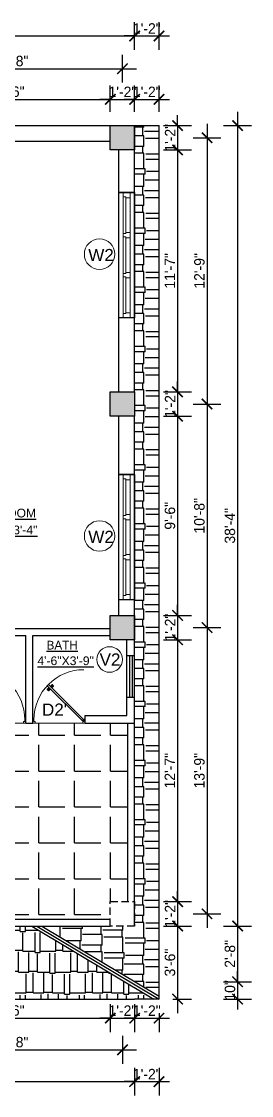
# Model space of a CAD drawing. Header units: inches. Extents: x 3672 to 10975, y -27382 to -746.
# Drawn here: x 4492 to 4624, y -26465 to -25848 of the extents above; entities that cross this region are included whole.
import ezdxf

# ---------------------------------------------------------------- set-up
doc = ezdxf.new("R2010")
doc.units = ezdxf.units.IN
doc.header["$LTSCALE"] = 17
doc.header["$MEASUREMENT"] = 0
doc.linetypes.add('21_FP_00$0$HIDDEN', pattern=[0.375, 0.25, -0.125])
for name, color, linetype, lineweight in [('25 BOT BAR', 12, 'Continuous', 25), ('DOOR & WIN', 1, 'Continuous', 25), ('OUTLINE', 1, 'Continuous', 25), ('PUERTAS', 7, 'Continuous', 9), ('TEXT', 231, 'Continuous', 20), ('WINDOW FRAME PLAN', 162, 'Continuous', 18)]:
    doc.layers.add(name, color=color, linetype=linetype, lineweight=lineweight)
doc.styles.add('ARCHITECTURE', font='stylu.ttf')
doc.styles.add('DIMTEXT', font='arial.ttf', dxfattribs={"height": 6})
doc.dimstyles.new('8 SCALE', dxfattribs={"dimscale": 0, "dimtxt": 6, "dimasz": 6, "dimexe": 8, "dimexo": 8, "dimgap": 1.25, "dimtad": 1, "dimdec": 0, "dimzin": 3, "dimdsep": 46, "dimlunit": 4, "dimtxsty": 'ARCHITECTURE', "dimblk": 'ARCHTICK', "dimcen": 8, "dimdle": 8, "dimclrd": 5, "dimclre": 5, "dimclrt": 7, "dimadec": 0, "dimazin": 0, "dimtfac": 0.75, "dimtdec": 0, "dimtix": 1, "dimtmove": 2, "dimatfit": 3, "dimldrblk": 'ARCHTICK', "dimfxl": 8, "dimfxlon": 1, "dimtolj": 1, "dimtzin": 0, "dimlwd": -1, "dimlwe": -1, "dimarcsym": 0})

# ---------------------------------------------------------------- blocks, each defined once
blk = doc.blocks.new('ffddd')
at = {"layer": 'DOOR & WIN'}
for p, q in [((-13345.31, -2388.07), (-13345.31, -2316.07)), ((-13336.31, -2316.07), (-13345.31, -2316.07)), ((-13336.31, -2316.07), (-13336.31, -2388.07)), ((-13336.31, -2388.07), (-13345.31, -2388.07)), ((-13336.31, -2388.07), (-13345.31, -2388.07))]:
    blk.add_line(p, q, dxfattribs=at)
at = {"layer": 'WINDOW FRAME PLAN'}
for p, q in [((-13342.81, -2316.07), (-13342.81, -2318.57)), ((-13342.81, -2385.57), (-13342.81, -2318.57)), ((-13342.81, -2318.57), (-13341.31, -2318.57)), ((-13341.31, -2318.57), (-13341.31, -2319.07)), ((-13341.31, -2319.07), (-13341.31, -2339.57)), ((-13341.31, -2319.07), (-13338.81, -2319.07)), ((-13338.81, -2316.07), (-13338.81, -2319.07)), ((-13338.81, -2319.07), (-13338.81, -2385.07)), ((-13341.31, -2339.07), (-13338.81, -2339.07)), ((-13342.81, -2339.57), (-13341.31, -2339.57)), ((-13342.81, -2341.57), (-13341.31, -2341.57)), ((-13341.31, -2341.57), (-13341.31, -2342.07)), ((-13341.31, -2341.57), (-13341.31, -2362.57)), ((-13341.31, -2342.07), (-13338.81, -2342.07)), ((-13342.81, -2362.57), (-13341.31, -2362.57)), ((-13341.31, -2362.07), (-13338.81, -2362.07)), ((-13341.31, -2362.57), (-13341.31, -2362.07)), ((-13342.81, -2364.57), (-13341.31, -2364.57)), ((-13341.31, -2364.57), (-13341.31, -2385.57)), ((-13341.31, -2365.07), (-13338.81, -2365.07)), ((-13342.81, -2388.07), (-13342.81, -2385.57)), ((-13342.81, -2385.57), (-13341.31, -2385.57)), ((-13341.31, -2385.07), (-13338.81, -2385.07)), ((-13341.31, -2385.57), (-13341.31, -2385.07)), ((-13338.81, -2388.07), (-13338.81, -2385.07))]:
    blk.add_line(p, q, dxfattribs=at)
blk = doc.blocks.new('2ft6in')
at = {"layer": 'PUERTAS', "color": 2}
for p, q in [((0.84, 2.1), (21.02, 22.28)), ((21.71, 21.6), (1.47, 1.37)), ((18.33, 21.76), (18.31, 21.77)), ((21.71, 21.6), (21.02, 22.28)), ((21.18, 18.9), (21.2, 18.89)), ((0, 2), (0, 0)), ((0.6, 2), (0, 2)), ((1.33, 0), (0, 0)), ((0.6, 1.26), (0.6, 2.04)), ((0.67, 1.26), (0.6, 1.26)), ((0.67, 1.26), (0.67, 2.01)), ((0.67, 1), (0.67, 1.26)), ((1.33, 1), (0.67, 1)), ((1.31, 1.53), (0.79, 2.06)), ((1.36, 1.58), (0.81, 2.12)), ((1.36, 1.58), (1.31, 1.53)), ((1.47, 1.37), (1.31, 1.53)), ((1.33, 0), (1.33, 1)), ((28.67, 0), (28.67, 1)), ((28.67, 1), (29.33, 1)), ((28.67, 0), (30, 0)), ((29.33, 1), (29.33, 2)), ((29.33, 2), (30, 2)), ((30, 0), (30, 2))]:
    blk.add_line(p, q, dxfattribs=at)
at = {"layer": 'PUERTAS', "color": 8}
for p, q in [((18.81, 20.78), (18.04, 21.4)), ((18.86, 20.83), (18.08, 21.46)), ((18.95, 20.92), (18.2, 21.58)), ((18.44, 21.9), (18.31, 21.77)), ((19.07, 21.03), (18.34, 21.72)), ((18.44, 21.9), (18.56, 22.02)), ((18.58, 22.01), (18.56, 22.02)), ((19.3, 21.26), (18.61, 22)), ((19.42, 21.38), (18.75, 22.14)), ((19.51, 21.48), (18.88, 22.26)), ((18.91, 20.27), (19.19, 20.69)), ((19.55, 21.53), (18.93, 22.3)), ((19.13, 20.8), (19.03, 20.9)), ((19.15, 20.82), (19.05, 20.92)), ((19.09, 20.44), (19.25, 20.76)), ((19.19, 20.87), (19.1, 20.96)), ((19.25, 20.93), (19.16, 21.02)), ((19.28, 20.63), (19.32, 20.83)), ((19.4, 21.08), (19.31, 21.17)), ((19.47, 21.15), (19.38, 21.24)), ((19.43, 20.78), (19.4, 20.9)), ((19.51, 21.19), (19.42, 21.28)), ((19.55, 20.91), (19.43, 20.94)), ((19.53, 21.21), (19.44, 21.3)), ((19.7, 21.06), (19.51, 21.01)), ((19.89, 21.24), (19.58, 21.08)), ((20.07, 21.42), (19.64, 21.15)), ((19.69, 19.49), (20.12, 19.76)), ((19.87, 19.67), (20.18, 19.83)), ((20.06, 19.85), (20.25, 19.9)), ((20.21, 20), (20.33, 19.97)), ((20.21, 19.38), (20.83, 18.61)), ((20.23, 19.7), (20.32, 19.61)), ((20.25, 19.72), (20.34, 19.63)), ((20.25, 19.43), (20.88, 18.65)), ((20.29, 19.76), (20.38, 19.67)), ((20.33, 20.13), (20.36, 20.01)), ((20.34, 19.53), (21, 18.77)), ((20.36, 19.83), (20.45, 19.74)), ((20.48, 20.28), (20.44, 20.08)), ((20.46, 19.64), (21.14, 18.91)), ((20.5, 19.98), (20.6, 19.89)), ((20.67, 20.47), (20.51, 20.15)), ((20.85, 20.64), (20.57, 20.22)), ((20.57, 20.04), (20.66, 19.95)), ((20.61, 20.09), (20.7, 19.99)), ((20.63, 20.11), (20.72, 20.01)), ((20.69, 19.87), (21.42, 19.19)), ((20.81, 19.99), (21.56, 19.33)), ((20.9, 20.08), (21.68, 19.45)), ((20.95, 20.13), (21.72, 19.51)), ((21.32, 19.01), (21.2, 18.89)), ((21.32, 19.01), (21.44, 19.14)), ((21.43, 19.15), (21.44, 19.14)), ((0, 0), (30, 0))]:
    blk.add_line(p, q, dxfattribs=at)
at = {"layer": 'PUERTAS', "color": 1}
for p, q in [((18.06, 21.44), (18.48, 21.86)), ((18.74, 20.79), (18.06, 21.34)), ((18.08, 21.51), (18.45, 21.88)), ((18.11, 21.49), (18.08, 21.51)), ((18.82, 22.25), (18.45, 21.88)), ((18.9, 22.28), (18.48, 21.86)), ((18.84, 22.23), (18.82, 22.25)), ((18.83, 20.8), (19.18, 21.15)), ((18.84, 20.21), (19.1, 20.6)), ((18.85, 20.11), (18.84, 20.12)), ((18.92, 20.89), (18.93, 20.88)), ((19.54, 21.59), (18.99, 22.27)), ((19.02, 20.88), (19.24, 21.1)), ((19.12, 20.8), (19.03, 20.89)), ((19.1, 20.7), (19.11, 20.69)), ((19.1, 20.6), (19.1, 20.6)), ((19.11, 20.79), (19.33, 21.01)), ((19.54, 21.5), (19.18, 21.15)), ((19.45, 21.31), (19.24, 21.1)), ((19.55, 21.22), (19.33, 21.01)), ((19.45, 21.41), (19.45, 21.41)), ((19.54, 21.22), (19.45, 21.31)), ((19.53, 19.43), (19.54, 19.42)), ((19.64, 21.23), (19.64, 21.23)), ((19.64, 19.42), (20.02, 19.67)), ((19.74, 21.24), (19.73, 21.23)), ((20.12, 21.49), (19.74, 21.24)), ((20.02, 19.67), (20.03, 19.68)), ((20.12, 19.68), (20.12, 19.68)), ((20.21, 19.69), (20.43, 19.9)), ((20.22, 21.48), (20.22, 21.49)), ((20.22, 19.41), (20.57, 19.76)), ((20.22, 19.69), (20.31, 19.6)), ((20.22, 19.32), (20.76, 18.64)), ((20.31, 19.6), (20.52, 19.81)), ((20.31, 19.5), (20.31, 19.5)), ((20.65, 20.12), (20.43, 19.9)), ((20.74, 20.03), (20.52, 19.81)), ((20.93, 20.11), (20.57, 19.76)), ((20.64, 20.11), (20.73, 20.02)), ((20.66, 20.31), (20.65, 20.31)), ((20.65, 20.21), (20.65, 20.22)), ((20.91, 20.7), (20.66, 20.31)), ((20.84, 20.02), (20.83, 20.03)), ((20.86, 18.63), (21.28, 19.05)), ((20.91, 20.8), (20.91, 20.79)), ((20.91, 18.68), (20.94, 18.66)), ((20.94, 18.66), (21.31, 19.03)), ((21.02, 20.12), (21.7, 19.57)), ((21.7, 19.47), (21.28, 19.05)), ((21.67, 19.4), (21.31, 19.03)), ((21.65, 19.42), (21.67, 19.4))]:
    blk.add_line(p, q, dxfattribs=at)
at = {"layer": 'PUERTAS', "color": 2}
for radius in [0.129, 0.0627]:
    blk.add_circle((0.68, 2.14), radius, dxfattribs=at)
at = {"layer": 'PUERTAS', "color": 8}
blk.add_arc((0.68, 2.14), 28.65, 359.72845, 90.03333, dxfattribs=at)
at = {"layer": 'PUERTAS', "color": 1}
for centre, start, end in [((18.78, 20.84), 231.07637, 315), ((18.89, 20.16), 135, 225), ((18.94, 22.23), 38.92363, 135), ((18.97, 20.93), 225, 315), ((19.16, 20.74), 135, 219.74275), ((19.06, 20.65), 315, 39.74275), ((19.4, 21.36), 315, 45), ((19.49, 21.55), 315, 38.92363), ((19.59, 19.47), 225, 315), ((19.6, 21.18), 50.25725, 135), ((19.68, 21.28), 230.25725, 315), ((20.07, 19.63), 50.25725, 135), ((20.17, 21.44), 45, 135), ((20.16, 19.73), 230.25725, 315), ((20.27, 19.36), 135, 218.92363), ((20.35, 19.55), 135, 225), ((20.7, 20.26), 135, 219.74275), ((20.6, 20.17), 315, 39.74275), ((20.78, 19.98), 45, 135), ((20.82, 18.68), 218.92363, 315), ((20.87, 20.75), 315, 45), ((20.98, 20.07), 51.07637, 135), ((21.65, 19.52), 315, 51.07637)]:
    blk.add_arc(centre, 0.0667, start, end, dxfattribs=at)
blk = doc.blocks.new('*U2800')
at = {"color": 3}
blk.add_blockref('2ft6in', (0, 0), dxfattribs=at)
blk = doc.blocks.new('_ArchTick')
at = {"color": 0, "linetype": 'ByBlock', "const_width": 0.15}
blk.add_lwpolyline([(-0.5, -0.5), (0.5, 0.5)], dxfattribs=at)
blk = doc.blocks.new('*D3111')
at = {"layer": '25 BOT BAR', "color": 5, "transparency": 16777216}
for p, q in [((4428.46, -26412.39), (4428.46, -26428.39)), ((4542.93, -26412.39), (4542.93, -26428.39)), ((4420.46, -26420.39), (4550.93, -26420.39))]:
    blk.add_line(p, q, dxfattribs=at)
at = {"layer": 'Defpoints', "color": 0, "transparency": 16777216}
for p in [(4428.46, -26367.44), (4542.93, -26367.44), (4542.93, -26420.39)]:
    blk.add_point(p, dxfattribs=at)
at = {"layer": '25 BOT BAR', "color": 5, "transparency": 16777216, "xscale": 6, "yscale": 6, "zscale": 6, "rotation": 180}
blk.add_blockref('_ArchTick', (4428.46, -26420.39), dxfattribs=at)
at = {"layer": '25 BOT BAR', "color": 5, "transparency": 16777216, "xscale": 6, "yscale": 6, "zscale": 6}
blk.add_blockref('_ArchTick', (4542.93, -26420.39), dxfattribs=at)
at = {"layer": '25 BOT BAR', "color": 7, "transparency": 16777216, "insert": (4485.69, -26416.03), "char_height": 6, "attachment_point": 5, "style": 'ARCHITECTURE'}
blk.add_mtext('\\A1;9\'-6"', dxfattribs=at)
blk = doc.blocks.new('*D3112')
at = {"layer": '25 BOT BAR', "color": 5, "transparency": 16777216}
for p, q in [((4542.93, -26412.39), (4542.93, -26428.39)), ((4556.93, -26412.39), (4556.93, -26428.39)), ((4542.93, -26420.39), (4536.93, -26420.39)), ((4542.93, -26420.39), (4556.93, -26420.39)), ((4556.93, -26420.39), (4562.93, -26420.39))]:
    blk.add_line(p, q, dxfattribs=at)
at = {"layer": 'Defpoints', "color": 0, "transparency": 16777216}
for p in [(4542.93, -26367.44), (4556.93, -26367.44), (4556.93, -26420.39)]:
    blk.add_point(p, dxfattribs=at)
at = {"layer": '25 BOT BAR', "color": 5, "transparency": 16777216, "xscale": 6, "yscale": 6, "zscale": 6}
blk.add_blockref('_ArchTick', (4542.93, -26420.39), dxfattribs=at)
at = {"layer": '25 BOT BAR', "color": 5, "transparency": 16777216, "xscale": 6, "yscale": 6, "zscale": 6, "rotation": 180}
blk.add_blockref('_ArchTick', (4556.93, -26420.39), dxfattribs=at)
at = {"layer": '25 BOT BAR', "color": 7, "transparency": 16777216, "insert": (4549.93, -26416.08), "char_height": 6, "attachment_point": 5, "style": 'ARCHITECTURE'}
blk.add_mtext('\\A1;1\'-2"', dxfattribs=at)
blk = doc.blocks.new('*D3115')
at = {"layer": '25 BOT BAR', "color": 5, "transparency": 16777216}
for p, q in [((4421.46, -26430.59), (4421.46, -26446.59)), ((4549.93, -26430.59), (4549.93, -26446.59)), ((4413.46, -26438.59), (4557.93, -26438.59))]:
    blk.add_line(p, q, dxfattribs=at)
at = {"layer": 'Defpoints', "color": 0, "transparency": 16777216}
for p in [(4421.46, -26360.44), (4549.93, -26360.44), (4549.93, -26438.59)]:
    blk.add_point(p, dxfattribs=at)
at = {"layer": '25 BOT BAR', "color": 5, "transparency": 16777216, "xscale": 6, "yscale": 6, "zscale": 6, "rotation": 180}
blk.add_blockref('_ArchTick', (4421.46, -26438.59), dxfattribs=at)
at = {"layer": '25 BOT BAR', "color": 5, "transparency": 16777216, "xscale": 6, "yscale": 6, "zscale": 6}
blk.add_blockref('_ArchTick', (4549.93, -26438.59), dxfattribs=at)
at = {"layer": '25 BOT BAR', "color": 7, "transparency": 16777216, "insert": (4485.69, -26434.22), "char_height": 6, "attachment_point": 5, "style": 'ARCHITECTURE'}
blk.add_mtext('\\A1;10\'-8"', dxfattribs=at)
blk = doc.blocks.new('*D3116')
at = {"layer": '25 BOT BAR', "color": 5, "transparency": 16777216}
for p, q in [((4096.46, -26448.85), (4096.46, -26464.85)), ((4556.93, -26448.85), (4556.93, -26464.85)), ((4088.46, -26456.85), (4564.93, -26456.85))]:
    blk.add_line(p, q, dxfattribs=at)
at = {"layer": 'Defpoints', "color": 0, "transparency": 16777216}
for p in [(4096.46, -26367.44), (4556.93, -26367.44), (4556.93, -26456.85)]:
    blk.add_point(p, dxfattribs=at)
at = {"layer": '25 BOT BAR', "color": 5, "transparency": 16777216, "xscale": 6, "yscale": 6, "zscale": 6, "rotation": 180}
blk.add_blockref('_ArchTick', (4096.46, -26456.85), dxfattribs=at)
at = {"layer": '25 BOT BAR', "color": 5, "transparency": 16777216, "xscale": 6, "yscale": 6, "zscale": 6}
blk.add_blockref('_ArchTick', (4556.93, -26456.85), dxfattribs=at)
at = {"layer": '25 BOT BAR', "color": 7, "transparency": 16777216, "insert": (4326.69, -26452.47), "char_height": 6, "attachment_point": 5, "style": 'ARCHITECTURE'}
blk.add_mtext('\\A1;38\'-4"', dxfattribs=at)
blk = doc.blocks.new('*D3122')
at = {"layer": '25 BOT BAR', "color": 5, "transparency": 16777216}
for p, q in [((4428.46, -25899.44), (4428.46, -25884.35)), ((4542.93, -25899.44), (4542.93, -25884.35)), ((4420.46, -25892.35), (4550.93, -25892.35))]:
    blk.add_line(p, q, dxfattribs=at)
at = {"layer": 'Defpoints', "color": 0, "transparency": 16777216}
for p in [(4542.93, -25892.35), (4428.46, -25907.44), (4542.93, -25907.44)]:
    blk.add_point(p, dxfattribs=at)
at = {"layer": '25 BOT BAR', "color": 5, "transparency": 16777216, "xscale": 6, "yscale": 6, "zscale": 6, "rotation": 180}
blk.add_blockref('_ArchTick', (4428.46, -25892.35), dxfattribs=at)
at = {"layer": '25 BOT BAR', "color": 5, "transparency": 16777216, "xscale": 6, "yscale": 6, "zscale": 6}
blk.add_blockref('_ArchTick', (4542.93, -25892.35), dxfattribs=at)
at = {"layer": '25 BOT BAR', "color": 7, "transparency": 16777216, "insert": (4485.69, -25887.99), "char_height": 6, "attachment_point": 5, "style": 'ARCHITECTURE'}
blk.add_mtext('\\A1;9\'-6"', dxfattribs=at)
blk = doc.blocks.new('*D3123')
at = {"layer": '25 BOT BAR', "color": 5, "transparency": 16777216}
for p, q in [((4542.93, -25899.44), (4542.93, -25884.35)), ((4556.93, -25899.44), (4556.93, -25884.35)), ((4542.93, -25892.35), (4536.93, -25892.35)), ((4542.93, -25892.35), (4556.93, -25892.35)), ((4556.93, -25892.35), (4562.93, -25892.35))]:
    blk.add_line(p, q, dxfattribs=at)
at = {"layer": 'Defpoints', "color": 0, "transparency": 16777216}
for p in [(4556.93, -25892.35), (4542.93, -25907.44), (4556.93, -25907.44)]:
    blk.add_point(p, dxfattribs=at)
at = {"layer": '25 BOT BAR', "color": 5, "transparency": 16777216, "xscale": 6, "yscale": 6, "zscale": 6}
blk.add_blockref('_ArchTick', (4542.93, -25892.35), dxfattribs=at)
at = {"layer": '25 BOT BAR', "color": 5, "transparency": 16777216, "xscale": 6, "yscale": 6, "zscale": 6, "rotation": 180}
blk.add_blockref('_ArchTick', (4556.93, -25892.35), dxfattribs=at)
at = {"layer": '25 BOT BAR', "color": 7, "transparency": 16777216, "insert": (4549.93, -25888.04), "char_height": 6, "attachment_point": 5, "style": 'ARCHITECTURE'}
blk.add_mtext('\\A1;1\'-2"', dxfattribs=at)
blk = doc.blocks.new('*D3126')
at = {"layer": '25 BOT BAR', "color": 5, "transparency": 16777216}
for p, q in [((4421.46, -25882.75), (4421.46, -25866.75)), ((4549.93, -25882.75), (4549.93, -25866.75)), ((4413.46, -25874.75), (4557.93, -25874.75))]:
    blk.add_line(p, q, dxfattribs=at)
at = {"layer": 'Defpoints', "color": 0, "transparency": 16777216}
for p in [(4549.93, -25874.75), (4421.46, -25914.44), (4549.93, -25914.44)]:
    blk.add_point(p, dxfattribs=at)
at = {"layer": '25 BOT BAR', "color": 5, "transparency": 16777216, "xscale": 6, "yscale": 6, "zscale": 6, "rotation": 180}
blk.add_blockref('_ArchTick', (4421.46, -25874.75), dxfattribs=at)
at = {"layer": '25 BOT BAR', "color": 5, "transparency": 16777216, "xscale": 6, "yscale": 6, "zscale": 6}
blk.add_blockref('_ArchTick', (4549.93, -25874.75), dxfattribs=at)
at = {"layer": '25 BOT BAR', "color": 7, "transparency": 16777216, "insert": (4485.69, -25870.37), "char_height": 6, "attachment_point": 5, "style": 'ARCHITECTURE'}
blk.add_mtext('\\A1;10\'-8"', dxfattribs=at)
blk = doc.blocks.new('*D3127')
at = {"layer": '25 BOT BAR', "color": 5, "transparency": 16777216}
for p, q in [((4096.46, -25863.92), (4096.46, -25847.92)), ((4556.93, -25863.92), (4556.93, -25847.92)), ((4088.46, -25855.92), (4564.93, -25855.92))]:
    blk.add_line(p, q, dxfattribs=at)
at = {"layer": 'Defpoints', "color": 0, "transparency": 16777216}
for p in [(4556.93, -25855.92), (4096.46, -25907.44), (4556.93, -25907.44)]:
    blk.add_point(p, dxfattribs=at)
at = {"layer": '25 BOT BAR', "color": 5, "transparency": 16777216, "xscale": 6, "yscale": 6, "zscale": 6, "rotation": 180}
blk.add_blockref('_ArchTick', (4096.46, -25855.92), dxfattribs=at)
at = {"layer": '25 BOT BAR', "color": 5, "transparency": 16777216, "xscale": 6, "yscale": 6, "zscale": 6}
blk.add_blockref('_ArchTick', (4556.93, -25855.92), dxfattribs=at)
at = {"layer": '25 BOT BAR', "color": 7, "transparency": 16777216, "insert": (4326.69, -25851.54), "char_height": 6, "attachment_point": 5, "style": 'ARCHITECTURE'}
blk.add_mtext('\\A1;38\'-4"', dxfattribs=at)
blk = doc.blocks.new('*D3128')
at = {"layer": '25 BOT BAR', "color": 5, "transparency": 16777216}
for p, q in [((4581.61, -25907.44), (4581.61, -25901.44)), ((4573.61, -25907.44), (4589.61, -25907.44)), ((4581.61, -25907.44), (4581.61, -25921.44)), ((4573.61, -25921.44), (4589.61, -25921.44)), ((4581.61, -25921.44), (4581.61, -25927.44))]:
    blk.add_line(p, q, dxfattribs=at)
at = {"layer": 'Defpoints', "color": 0, "transparency": 16777216}
for p in [(4556.93, -25907.44), (4556.93, -25921.44), (4581.61, -25921.44)]:
    blk.add_point(p, dxfattribs=at)
at = {"layer": '25 BOT BAR', "color": 5, "transparency": 16777216, "xscale": 6, "yscale": 6, "zscale": 6}
for p, rotation in [((4581.61, -25907.44), 270), ((4581.61, -25921.44), 90)]:
    blk.add_blockref('_ArchTick', p, dxfattribs=dict(at, rotation=rotation))
at = {"layer": '25 BOT BAR', "color": 7, "transparency": 16777216, "insert": (4577.3, -25914.44), "char_height": 6, "attachment_point": 5, "rotation": 90, "style": 'ARCHITECTURE'}
blk.add_mtext('\\A1;1\'-2"', dxfattribs=at)
blk = doc.blocks.new('*D3129')
at = {"layer": '25 BOT BAR', "color": 5, "transparency": 16777216}
for p, q in [((4581.61, -25913.44), (4581.61, -26068.44)), ((4573.61, -25921.44), (4589.61, -25921.44)), ((4573.61, -26060.44), (4589.61, -26060.44))]:
    blk.add_line(p, q, dxfattribs=at)
at = {"layer": 'Defpoints', "color": 0, "transparency": 16777216}
for p in [(4556.93, -25921.44), (4556.93, -26060.44), (4581.61, -26060.44)]:
    blk.add_point(p, dxfattribs=at)
at = {"layer": '25 BOT BAR', "color": 5, "transparency": 16777216, "xscale": 6, "yscale": 6, "zscale": 6}
for p, rotation in [((4581.61, -25921.44), 90), ((4581.61, -26060.44), 270)]:
    blk.add_blockref('_ArchTick', p, dxfattribs=dict(at, rotation=rotation))
at = {"layer": '25 BOT BAR', "color": 7, "transparency": 16777216, "insert": (4577.14, -25990.94), "char_height": 6, "attachment_point": 5, "rotation": 90, "style": 'ARCHITECTURE'}
blk.add_mtext('\\A1;11\'-7"', dxfattribs=at)
blk = doc.blocks.new('*D3130')
at = {"layer": '25 BOT BAR', "color": 5, "transparency": 16777216}
for p, q in [((4581.61, -26060.44), (4581.61, -26054.44)), ((4573.61, -26060.44), (4589.61, -26060.44)), ((4581.61, -26060.44), (4581.61, -26074.44)), ((4573.61, -26074.44), (4589.61, -26074.44)), ((4581.61, -26074.44), (4581.61, -26080.44))]:
    blk.add_line(p, q, dxfattribs=at)
at = {"layer": 'Defpoints', "color": 0, "transparency": 16777216}
for p in [(4556.93, -26060.44), (4556.93, -26074.44), (4581.61, -26074.44)]:
    blk.add_point(p, dxfattribs=at)
at = {"layer": '25 BOT BAR', "color": 5, "transparency": 16777216, "xscale": 6, "yscale": 6, "zscale": 6}
for p, rotation in [((4581.61, -26060.44), 270), ((4581.61, -26074.44), 90)]:
    blk.add_blockref('_ArchTick', p, dxfattribs=dict(at, rotation=rotation))
at = {"layer": '25 BOT BAR', "color": 7, "transparency": 16777216, "insert": (4577.3, -26067.44), "char_height": 6, "attachment_point": 5, "rotation": 90, "style": 'ARCHITECTURE'}
blk.add_mtext('\\A1;1\'-2"', dxfattribs=at)
blk = doc.blocks.new('*D3131')
at = {"layer": '25 BOT BAR', "color": 5, "transparency": 16777216}
for p, q in [((4581.61, -26066.44), (4581.61, -26196.92)), ((4573.61, -26074.44), (4589.61, -26074.44)), ((4573.61, -26188.92), (4589.61, -26188.92))]:
    blk.add_line(p, q, dxfattribs=at)
at = {"layer": 'Defpoints', "color": 0, "transparency": 16777216}
for p in [(4556.93, -26074.44), (4556.93, -26188.92), (4581.61, -26188.92)]:
    blk.add_point(p, dxfattribs=at)
at = {"layer": '25 BOT BAR', "color": 5, "transparency": 16777216, "xscale": 6, "yscale": 6, "zscale": 6}
for p, rotation in [((4581.61, -26074.44), 90), ((4581.61, -26188.92), 270)]:
    blk.add_blockref('_ArchTick', p, dxfattribs=dict(at, rotation=rotation))
at = {"layer": '25 BOT BAR', "color": 7, "transparency": 16777216, "insert": (4577.25, -26131.68), "char_height": 6, "attachment_point": 5, "rotation": 90, "style": 'ARCHITECTURE'}
blk.add_mtext('\\A1;9\'-6"', dxfattribs=at)
blk = doc.blocks.new('*D3132')
at = {"layer": '25 BOT BAR', "color": 5, "transparency": 16777216}
for p, q in [((4581.61, -26188.92), (4581.61, -26182.92)), ((4573.61, -26188.92), (4589.61, -26188.92)), ((4581.61, -26188.92), (4581.61, -26202.92)), ((4573.61, -26202.92), (4589.61, -26202.92)), ((4581.61, -26202.92), (4581.61, -26208.92))]:
    blk.add_line(p, q, dxfattribs=at)
at = {"layer": 'Defpoints', "color": 0, "transparency": 16777216}
for p in [(4556.93, -26188.92), (4556.93, -26202.92), (4581.61, -26202.92)]:
    blk.add_point(p, dxfattribs=at)
at = {"layer": '25 BOT BAR', "color": 5, "transparency": 16777216, "xscale": 6, "yscale": 6, "zscale": 6}
for p, rotation in [((4581.61, -26188.92), 270), ((4581.61, -26202.92), 90)]:
    blk.add_blockref('_ArchTick', p, dxfattribs=dict(at, rotation=rotation))
at = {"layer": '25 BOT BAR', "color": 7, "transparency": 16777216, "insert": (4577.3, -26195.92), "char_height": 6, "attachment_point": 5, "rotation": 90, "style": 'ARCHITECTURE'}
blk.add_mtext('\\A1;1\'-2"', dxfattribs=at)
blk = doc.blocks.new('*D3133')
at = {"layer": '25 BOT BAR', "color": 5, "transparency": 16777216}
for p, q in [((4581.61, -26194.92), (4581.61, -26361.44)), ((4573.61, -26202.92), (4589.61, -26202.92)), ((4573.61, -26353.44), (4589.61, -26353.44))]:
    blk.add_line(p, q, dxfattribs=at)
at = {"layer": 'Defpoints', "color": 0, "transparency": 16777216}
for p in [(4556.93, -26202.92), (4556.93, -26353.44), (4581.61, -26353.44)]:
    blk.add_point(p, dxfattribs=at)
at = {"layer": '25 BOT BAR', "color": 5, "transparency": 16777216, "xscale": 6, "yscale": 6, "zscale": 6}
for p, rotation in [((4581.61, -26202.92), 90), ((4581.61, -26353.44), 270)]:
    blk.add_blockref('_ArchTick', p, dxfattribs=dict(at, rotation=rotation))
at = {"layer": '25 BOT BAR', "color": 7, "transparency": 16777216, "insert": (4577.14, -26278.18), "char_height": 6, "attachment_point": 5, "rotation": 90, "style": 'ARCHITECTURE'}
blk.add_mtext('\\A1;12\'-7"', dxfattribs=at)
blk = doc.blocks.new('*D3134')
at = {"layer": '25 BOT BAR', "color": 5, "transparency": 16777216}
for p, q in [((4581.61, -26353.44), (4581.61, -26347.44)), ((4573.61, -26353.44), (4589.61, -26353.44)), ((4581.61, -26353.44), (4581.61, -26367.44)), ((4573.61, -26367.44), (4589.61, -26367.44)), ((4581.61, -26367.44), (4581.61, -26373.44))]:
    blk.add_line(p, q, dxfattribs=at)
at = {"layer": 'Defpoints', "color": 0, "transparency": 16777216}
for p in [(4556.93, -26353.44), (4556.93, -26367.44), (4581.61, -26367.44)]:
    blk.add_point(p, dxfattribs=at)
at = {"layer": '25 BOT BAR', "color": 5, "transparency": 16777216, "xscale": 6, "yscale": 6, "zscale": 6}
for p, rotation in [((4581.61, -26353.44), 270), ((4581.61, -26367.44), 90)]:
    blk.add_blockref('_ArchTick', p, dxfattribs=dict(at, rotation=rotation))
at = {"layer": '25 BOT BAR', "color": 7, "transparency": 16777216, "insert": (4577.3, -26360.44), "char_height": 6, "attachment_point": 5, "rotation": 90, "style": 'ARCHITECTURE'}
blk.add_mtext('\\A1;1\'-2"', dxfattribs=at)
blk = doc.blocks.new('*D3135')
at = {"layer": '25 BOT BAR', "color": 5, "transparency": 16777216}
for p, q in [((4581.61, -26359.44), (4581.61, -26417.44)), ((4573.61, -26367.44), (4589.61, -26367.44)), ((4578.93, -26409.44), (4589.61, -26409.44))]:
    blk.add_line(p, q, dxfattribs=at)
at = {"layer": 'Defpoints', "color": 0, "transparency": 16777216}
for p in [(4556.93, -26367.44), (4570.93, -26409.44), (4581.61, -26409.44)]:
    blk.add_point(p, dxfattribs=at)
at = {"layer": '25 BOT BAR', "color": 5, "transparency": 16777216, "xscale": 6, "yscale": 6, "zscale": 6}
for p, rotation in [((4581.61, -26367.44), 90), ((4581.61, -26409.44), 270)]:
    blk.add_blockref('_ArchTick', p, dxfattribs=dict(at, rotation=rotation))
at = {"layer": '25 BOT BAR', "color": 7, "transparency": 16777216, "insert": (4577.25, -26388.44), "char_height": 6, "attachment_point": 5, "rotation": 90, "style": 'ARCHITECTURE'}
blk.add_mtext('\\A1;3\'-6"', dxfattribs=at)
blk = doc.blocks.new('*D3136')
at = {"layer": '25 BOT BAR', "color": 5, "transparency": 16777216}
for p, q in [((4598.53, -25906.44), (4598.53, -26075.44)), ((4590.53, -25914.44), (4606.53, -25914.44)), ((4590.53, -26067.44), (4606.53, -26067.44))]:
    blk.add_line(p, q, dxfattribs=at)
at = {"layer": 'Defpoints', "color": 0, "transparency": 16777216}
for p in [(4549.93, -25914.44), (4549.93, -26067.44), (4598.53, -26067.44)]:
    blk.add_point(p, dxfattribs=at)
at = {"layer": '25 BOT BAR', "color": 5, "transparency": 16777216, "xscale": 6, "yscale": 6, "zscale": 6}
for p, rotation in [((4598.53, -25914.44), 90), ((4598.53, -26067.44), 270)]:
    blk.add_blockref('_ArchTick', p, dxfattribs=dict(at, rotation=rotation))
at = {"layer": '25 BOT BAR', "color": 7, "transparency": 16777216, "insert": (4594.18, -25990.94), "char_height": 6, "attachment_point": 5, "rotation": 90, "style": 'ARCHITECTURE'}
blk.add_mtext('\\A1;12\'-9"', dxfattribs=at)
blk = doc.blocks.new('*D3137')
at = {"layer": '25 BOT BAR', "color": 5, "transparency": 16777216}
for p, q in [((4598.53, -26059.44), (4598.53, -26203.92)), ((4590.53, -26067.44), (4606.53, -26067.44)), ((4590.53, -26195.92), (4606.53, -26195.92))]:
    blk.add_line(p, q, dxfattribs=at)
at = {"layer": 'Defpoints', "color": 0, "transparency": 16777216}
for p in [(4549.93, -26067.44), (4549.93, -26195.92), (4598.53, -26195.92)]:
    blk.add_point(p, dxfattribs=at)
at = {"layer": '25 BOT BAR', "color": 5, "transparency": 16777216, "xscale": 6, "yscale": 6, "zscale": 6}
for p, rotation in [((4598.53, -26067.44), 90), ((4598.53, -26195.92), 270)]:
    blk.add_blockref('_ArchTick', p, dxfattribs=dict(at, rotation=rotation))
at = {"layer": '25 BOT BAR', "color": 7, "transparency": 16777216, "insert": (4594.15, -26131.68), "char_height": 6, "attachment_point": 5, "rotation": 90, "style": 'ARCHITECTURE'}
blk.add_mtext('\\A1;10\'-8"', dxfattribs=at)
blk = doc.blocks.new('*D3138')
at = {"layer": '25 BOT BAR', "color": 5, "transparency": 16777216}
for p, q in [((4598.53, -26187.92), (4598.53, -26368.44)), ((4590.53, -26195.92), (4606.53, -26195.92)), ((4590.53, -26360.44), (4606.53, -26360.44))]:
    blk.add_line(p, q, dxfattribs=at)
at = {"layer": 'Defpoints', "color": 0, "transparency": 16777216}
for p in [(4549.93, -26195.92), (4549.93, -26360.44), (4598.53, -26360.44)]:
    blk.add_point(p, dxfattribs=at)
at = {"layer": '25 BOT BAR', "color": 5, "transparency": 16777216, "xscale": 6, "yscale": 6, "zscale": 6}
for p, rotation in [((4598.53, -26195.92), 90), ((4598.53, -26360.44), 270)]:
    blk.add_blockref('_ArchTick', p, dxfattribs=dict(at, rotation=rotation))
at = {"layer": '25 BOT BAR', "color": 7, "transparency": 16777216, "insert": (4594.17, -26278.18), "char_height": 6, "attachment_point": 5, "rotation": 90, "style": 'ARCHITECTURE'}
blk.add_mtext('\\A1;13\'-9"', dxfattribs=at)
blk = doc.blocks.new('*D3139')
at = {"layer": '25 BOT BAR', "color": 5, "transparency": 16777216}
for p, q in [((4616.08, -25899.44), (4616.08, -26375.44)), ((4608.08, -25907.44), (4624.08, -25907.44)), ((4608.08, -26367.44), (4624.08, -26367.44))]:
    blk.add_line(p, q, dxfattribs=at)
at = {"layer": 'Defpoints', "color": 0, "transparency": 16777216}
for p in [(4556.93, -25907.44), (4556.93, -26367.44), (4616.08, -26367.44)]:
    blk.add_point(p, dxfattribs=at)
at = {"layer": '25 BOT BAR', "color": 5, "transparency": 16777216, "xscale": 6, "yscale": 6, "zscale": 6}
for p, rotation in [((4616.08, -25907.44), 90), ((4616.08, -26367.44), 270)]:
    blk.add_blockref('_ArchTick', p, dxfattribs=dict(at, rotation=rotation))
at = {"layer": '25 BOT BAR', "color": 7, "transparency": 16777216, "insert": (4611.7, -26137.44), "char_height": 6, "attachment_point": 5, "rotation": 90, "style": 'ARCHITECTURE'}
blk.add_mtext('\\A1;38\'-4"', dxfattribs=at)
blk = doc.blocks.new('*D3140')
at = {"layer": '25 BOT BAR', "color": 5, "transparency": 16777216}
for p, q in [((4616.08, -26359.44), (4616.08, -26407.44)), ((4608.08, -26367.44), (4624.08, -26367.44)), ((4608.08, -26399.44), (4624.08, -26399.44))]:
    blk.add_line(p, q, dxfattribs=at)
at = {"layer": 'Defpoints', "color": 0, "transparency": 16777216}
for p in [(4556.93, -26367.44), (4556.93, -26399.44), (4616.08, -26399.44)]:
    blk.add_point(p, dxfattribs=at)
at = {"layer": '25 BOT BAR', "color": 5, "transparency": 16777216, "xscale": 6, "yscale": 6, "zscale": 6}
for p, rotation in [((4616.08, -26367.44), 90), ((4616.08, -26399.44), 270)]:
    blk.add_blockref('_ArchTick', p, dxfattribs=dict(at, rotation=rotation))
at = {"layer": '25 BOT BAR', "color": 7, "transparency": 16777216, "insert": (4611.73, -26383.44), "char_height": 6, "attachment_point": 5, "rotation": 90, "style": 'ARCHITECTURE'}
blk.add_mtext('\\A1;2\'-8"', dxfattribs=at)
blk = doc.blocks.new('*D3143')
at = {"layer": '25 BOT BAR', "color": 5, "transparency": 16777216}
for p, q in [((4556.93, -25863.92), (4556.93, -25847.92)), ((4570.93, -25863.92), (4570.93, -25847.92)), ((4556.93, -25855.92), (4550.93, -25855.92)), ((4556.93, -25855.92), (4570.93, -25855.92)), ((4570.93, -25855.92), (4576.93, -25855.92))]:
    blk.add_line(p, q, dxfattribs=at)
at = {"layer": 'Defpoints', "color": 0, "transparency": 16777216}
for p in [(4570.93, -25855.92), (4556.93, -25907.44), (4570.93, -25907.44)]:
    blk.add_point(p, dxfattribs=at)
at = {"layer": '25 BOT BAR', "color": 5, "transparency": 16777216, "xscale": 6, "yscale": 6, "zscale": 6}
blk.add_blockref('_ArchTick', (4556.93, -25855.92), dxfattribs=at)
at = {"layer": '25 BOT BAR', "color": 5, "transparency": 16777216, "xscale": 6, "yscale": 6, "zscale": 6, "rotation": 180}
blk.add_blockref('_ArchTick', (4570.93, -25855.92), dxfattribs=at)
at = {"layer": '25 BOT BAR', "color": 7, "transparency": 16777216, "insert": (4563.93, -25851.61), "char_height": 6, "attachment_point": 5, "style": 'ARCHITECTURE'}
blk.add_mtext('\\A1;1\'-2"', dxfattribs=at)
blk = doc.blocks.new('*D3144')
at = {"layer": '25 BOT BAR', "color": 5, "transparency": 16777216}
for p, q in [((4556.93, -25899.44), (4556.93, -25884.35)), ((4570.93, -25899.44), (4570.93, -25884.35)), ((4556.93, -25892.35), (4550.93, -25892.35)), ((4556.93, -25892.35), (4570.93, -25892.35)), ((4570.93, -25892.35), (4576.93, -25892.35))]:
    blk.add_line(p, q, dxfattribs=at)
at = {"layer": 'Defpoints', "color": 0, "transparency": 16777216}
for p in [(4570.93, -25892.35), (4556.93, -25907.44), (4570.93, -25907.44)]:
    blk.add_point(p, dxfattribs=at)
at = {"layer": '25 BOT BAR', "color": 5, "transparency": 16777216, "xscale": 6, "yscale": 6, "zscale": 6}
blk.add_blockref('_ArchTick', (4556.93, -25892.35), dxfattribs=at)
at = {"layer": '25 BOT BAR', "color": 5, "transparency": 16777216, "xscale": 6, "yscale": 6, "zscale": 6, "rotation": 180}
blk.add_blockref('_ArchTick', (4570.93, -25892.35), dxfattribs=at)
at = {"layer": '25 BOT BAR', "color": 7, "transparency": 16777216, "insert": (4563.93, -25888.04), "char_height": 6, "attachment_point": 5, "style": 'ARCHITECTURE'}
blk.add_mtext('\\A1;1\'-2"', dxfattribs=at)
blk = doc.blocks.new('*D3145')
at = {"layer": '25 BOT BAR', "color": 5, "transparency": 16777216}
for p, q in [((4616.08, -26399.44), (4616.08, -26393.44)), ((4608.08, -26399.44), (4624.08, -26399.44)), ((4616.08, -26399.44), (4616.08, -26409.44)), ((4608.08, -26409.44), (4624.08, -26409.44)), ((4616.08, -26409.44), (4616.08, -26415.44))]:
    blk.add_line(p, q, dxfattribs=at)
at = {"layer": 'Defpoints', "color": 0, "transparency": 16777216}
for p in [(4556.93, -26399.44), (4556.93, -26409.44), (4616.08, -26409.44)]:
    blk.add_point(p, dxfattribs=at)
at = {"layer": '25 BOT BAR', "color": 5, "transparency": 16777216, "xscale": 6, "yscale": 6, "zscale": 6}
for p, rotation in [((4616.08, -26399.44), 270), ((4616.08, -26409.44), 90)]:
    blk.add_blockref('_ArchTick', p, dxfattribs=dict(at, rotation=rotation))
at = {"layer": '25 BOT BAR', "color": 7, "transparency": 16777216, "insert": (4611.73, -26404.44), "char_height": 6, "attachment_point": 5, "rotation": 90, "style": 'ARCHITECTURE'}
blk.add_mtext('\\A1;10"', dxfattribs=at)
blk = doc.blocks.new('*D3146')
at = {"layer": '25 BOT BAR', "color": 5, "transparency": 16777216}
for p, q in [((4556.93, -26412.39), (4556.93, -26428.39)), ((4570.93, -26417.44), (4570.93, -26428.39)), ((4556.93, -26420.39), (4550.93, -26420.39)), ((4556.93, -26420.39), (4570.93, -26420.39)), ((4570.93, -26420.39), (4576.93, -26420.39))]:
    blk.add_line(p, q, dxfattribs=at)
at = {"layer": 'Defpoints', "color": 0, "transparency": 16777216}
for p in [(4556.93, -26367.44), (4570.93, -26409.44), (4570.93, -26420.39)]:
    blk.add_point(p, dxfattribs=at)
at = {"layer": '25 BOT BAR', "color": 5, "transparency": 16777216, "xscale": 6, "yscale": 6, "zscale": 6}
blk.add_blockref('_ArchTick', (4556.93, -26420.39), dxfattribs=at)
at = {"layer": '25 BOT BAR', "color": 5, "transparency": 16777216, "xscale": 6, "yscale": 6, "zscale": 6, "rotation": 180}
blk.add_blockref('_ArchTick', (4570.93, -26420.39), dxfattribs=at)
at = {"layer": '25 BOT BAR', "color": 7, "transparency": 16777216, "insert": (4563.93, -26416.08), "char_height": 6, "attachment_point": 5, "style": 'ARCHITECTURE'}
blk.add_mtext('\\A1;1\'-2"', dxfattribs=at)
blk = doc.blocks.new('*D3147')
at = {"layer": '25 BOT BAR', "color": 5, "transparency": 16777216}
for p, q in [((4556.93, -26448.85), (4556.93, -26464.85)), ((4570.93, -26448.85), (4570.93, -26464.85)), ((4556.93, -26456.85), (4550.93, -26456.85)), ((4556.93, -26456.85), (4570.93, -26456.85)), ((4570.93, -26456.85), (4576.93, -26456.85))]:
    blk.add_line(p, q, dxfattribs=at)
at = {"layer": 'Defpoints', "color": 0, "transparency": 16777216}
for p in [(4556.93, -26367.44), (4570.93, -26409.44), (4570.93, -26456.85)]:
    blk.add_point(p, dxfattribs=at)
at = {"layer": '25 BOT BAR', "color": 5, "transparency": 16777216, "xscale": 6, "yscale": 6, "zscale": 6}
blk.add_blockref('_ArchTick', (4556.93, -26456.85), dxfattribs=at)
at = {"layer": '25 BOT BAR', "color": 5, "transparency": 16777216, "xscale": 6, "yscale": 6, "zscale": 6, "rotation": 180}
blk.add_blockref('_ArchTick', (4570.93, -26456.85), dxfattribs=at)
at = {"layer": '25 BOT BAR', "color": 7, "transparency": 16777216, "insert": (4563.93, -26452.55), "char_height": 6, "attachment_point": 5, "style": 'ARCHITECTURE'}
blk.add_mtext('\\A1;1\'-2"', dxfattribs=at)

msp = doc.modelspace()

# ---------------------------------------------------------------- hatches: boundary and pattern name
at = {"layer": 'DOOR & WIN'}
h = msp.add_hatch(color=256, dxfattribs=at)
h.dxf.hatch_style = 1
h.paths.add_polyline_path([(4556.93, -25907.44), (4542.93, -25907.44), (4542.93, -25921.44), (4556.93, -25921.44)])
h = msp.add_hatch(color=256, dxfattribs=at)
h.dxf.hatch_style = 1
h.paths.add_polyline_path([(4556.93, -26060.44), (4542.93, -26060.44), (4542.93, -26074.44), (4556.93, -26074.44)])
h = msp.add_hatch(color=256, dxfattribs=at)
h.dxf.hatch_style = 1
h.paths.add_polyline_path([(4556.93, -26188.92), (4542.93, -26188.92), (4542.93, -26202.92), (4556.93, -26202.92)])
at = {"layer": 'OUTLINE'}
h = msp.add_hatch(dxfattribs=at)
h.set_pattern_fill('AR-RSHKE', color=8, angle=90)
h.set_pattern_definition([(90, (-5913.826, -4745.884), (-12, 25.5), [6, -5, 7, -3, 9, -4]), (90, (-5914.326, -4739.884), (-12, 25.5), [5, -19, 4, -6]), (90, (-5913.076, -4727.884), (-12, 25.5), [3, -31]), (180, (-5913.8255, -4745.884), (-12, -8.5), [11.5, -36.5]), (180, (-5913.8255, -4739.884), (-12, -8.5), [11.25, -36.75]), (180, (-5913.8255, -4734.884), (-12, -8.5), [10.5, -37.5]), (180, (-5913.0755, -4727.884), (-12, -8.5), [11.5, -36.5]), (180, (-5913.0755, -4724.884), (-12, -8.5), [11.5, -36.5]), (180, (-5913.8255, -4715.884), (-12, -8.5), [11, -37])])
h.paths.add_polyline_path([(4542.93, -26367.44), (4503.62, -26367.44), (4570.93, -26407.69), (4570.93, -25907.44), (4556.93, -25907.44), (4556.93, -25921.44), (4556.93, -26060.44), (4556.93, -26074.44), (4556.93, -26367.44)])
h = msp.add_hatch(dxfattribs=at)
h.set_pattern_fill('ANGLE', color=8, scale=75)
h.set_pattern_definition([(0, (-5913.826, -4745.884), (0, 20.625), [15, -5.625]), (90, (-5913.826, -4745.884), (-20.625, 1e-15), [15, -5.625])])
h.paths.add_polyline_path([(4416.96, -26110.44), (4416.96, -26108.84), (4416.96, -26074.44), (4414.46, -26074.44), (4414.46, -26071.94), (4296.46, -26071.94), (4294.86, -26071.94), (4260.46, -26071.94), (4260.46, -26074.44), (4246.46, -26074.44), (4246.46, -26071.94), (4244.86, -26071.94), (4232.03, -26071.94), (4232.02, -26363.44), (4246.46, -26363.44), (4246.46, -26353.44), (4260.46, -26353.44), (4260.46, -26363.44), (4414.46, -26363.44), (4414.46, -26353.44), (4428.46, -26353.44), (4428.46, -26363.44), (4542.93, -26363.44), (4542.93, -26353.44), (4552.93, -26353.44), (4552.93, -26250.92), (4528.43, -26250.92), (4527.09, -26250.92), (4498.43, -26250.92), (4494.46, -26250.92), (4493.13, -26250.92), (4464.46, -26250.92), (4416.96, -26250.92), (4416.96, -26202.92), (4414.46, -26202.92), (4414.46, -26188.92), (4416.96, -26188.92)])
h.paths.add_polyline_path([(4260.46, -26188.92), (4260.46, -26202.92), (4246.46, -26202.92), (4246.46, -26188.92)], flags=16)
h.paths.add_polyline_path([(4232.03, -26071.94), (4210.46, -26071.94), (4110.46, -26071.94), (4110.46, -26074.44), (4100.46, -26074.44), (4100.46, -26188.92), (4110.46, -26188.92), (4110.46, -26202.92), (4100.96, -26202.92), (4100.96, -26247.68), (4071.96, -26247.68), (4071.96, -26308.68), (4100.96, -26308.68), (4100.96, -26353.44), (4110.46, -26353.44), (4110.46, -26363.44), (4232.02, -26363.44)])
h.paths.add_polyline_path([(4269.33, -26218.62), (4326.94, -26218.62), (4326.94, -26208.32), (4269.33, -26208.32)], flags=24)
h = msp.add_hatch(dxfattribs=at)
h.set_pattern_fill('AR-RSHKE', color=8)
h.set_pattern_definition([(0, (-5913.826, -4745.884), (25.5, 12), [6, -5, 7, -3, 9, -4]), (0, (-5907.826, -4745.384), (25.5, 12), [5, -19, 4, -6]), (0, (-5895.826, -4746.634), (25.5, 12), [3, -31]), (90, (-5913.8255, -4745.884), (-8.5, 12), [11.5, -36.5]), (90, (-5907.8255, -4745.884), (-8.5, 12), [11.25, -36.75]), (90, (-5902.8255, -4745.884), (-8.5, 12), [10.5, -37.5]), (90, (-5895.8255, -4746.634), (-8.5, 12), [11.5, -36.5]), (90, (-5892.8255, -4746.634), (-8.5, 12), [11.5, -36.5]), (90, (-5883.8255, -4745.884), (-8.5, 12), [11, -37])])
h.paths.add_polyline_path([(4556.93, -26409.44), (4568, -26409.44), (4497.77, -26367.44), (4473.56, -26367.44), (4405.32, -26409.44)])

# ---------------------------------------------------------------- linework, layer by layer
at = {"layer": '25 BOT BAR'}
for p, q in [((4556.93, -25907.44), (4570.93, -25907.44)), ((4428.46, -26196.42), (4542.93, -26196.42)), ((4428.46, -26200.42), (4494.46, -26200.42)), ((4494.46, -26250.92), (4494.46, -26200.42)), ((4498.43, -26200.42), (4542.93, -26200.42)), ((4498.43, -26250.92), (4498.43, -26200.42)), ((4552.43, -26246.42), (4552.43, -26202.92)), ((4552.43, -26211.92), (4556.93, -26211.92)), ((4553.93, -26211.92), (4553.93, -26235.92)), ((4555.43, -26211.92), (4555.43, -26235.92)), ((4552.43, -26235.92), (4556.93, -26235.92)), ((4494.46, -26250.92), (4498.43, -26250.92)), ((4528.43, -26246.42), (4552.43, -26246.42)), ((4528.43, -26250.92), (4528.43, -26246.42)), ((4528.43, -26250.92), (4556.93, -26250.92)), ((4428.46, -26363.44), (4542.93, -26363.44)), ((4428.46, -26367.44), (4542.93, -26367.44)), ((4470.69, -26367.44), (4500.69, -26367.44)), ((4497.77, -26367.44), (4568, -26409.44)), ((4500.69, -26367.44), (4570.93, -26409.44)), ((4503.62, -26367.44), (4570.93, -26407.69)), ((4556.93, -26367.44), (4556.93, -26367.44)), ((4570.93, -26409.44), (4556.93, -26409.44))]:
    msp.add_line(p, q, dxfattribs=at)
at = {"layer": '25 BOT BAR', "linetype": '21_FP_00$0$HIDDEN'}
msp.add_lwpolyline([(4542.93, -26353.44), (4556.93, -26353.44), (4556.93, -26367.44), (4542.93, -26367.44)], close=True, dxfattribs=at)
at = {"layer": 'DOOR & WIN'}
for p, q in [((4246.46, -25907.44), (4556.93, -25907.44)), ((4556.93, -26060.44), (4556.93, -25907.44)), ((4570.93, -26409.44), (4570.93, -25907.44)), ((4428.46, -25916.44), (4542.93, -25916.44)), ((4547.93, -26022.44), (4547.93, -25921.44)), ((4547.93, -26060.44), (4547.93, -26017.94)), ((4547.93, -26107.92), (4547.93, -26074.44)), ((4556.93, -26367.44), (4556.93, -26074.44)), ((4547.93, -26188.92), (4547.93, -26107.44)), ((4552.93, -26353.44), (4552.93, -26250.92)), ((4402.46, -26409.44), (4556.93, -26409.44))]:
    msp.add_line(p, q, dxfattribs=at)
at = {"layer": 'OUTLINE'}
for p, q in [((4547.93, -25945.94), (4556.93, -25945.94)), ((4547.93, -26107.92), (4556.93, -26107.92))]:
    msp.add_line(p, q, dxfattribs=at)
for points in [[(4542.93, -25907.44), (4556.93, -25907.44), (4556.93, -25921.44), (4542.93, -25921.44)], [(4542.93, -26060.44), (4556.93, -26060.44), (4556.93, -26074.44), (4542.93, -26074.44)], [(4542.93, -26188.92), (4556.93, -26188.92), (4556.93, -26202.92), (4542.93, -26202.92)]]:
    msp.add_lwpolyline(points, close=True, dxfattribs=at)
at = {"layer": 'TEXT'}
for centre, radius in [((4536.79, -25981.33), 8.75), ((4536.79, -26143.31), 8.75), ((4542.56, -26214.26), 7.35)]:
    msp.add_circle(centre, radius, dxfattribs=at)

# ---------------------------------------------------------------- block references
at = {"layer": 'DOOR & WIN'}
msp.add_blockref('*U2800', (4464.46, -26250.92), dxfattribs=at)
at = {"layer": 'DOOR & WIN', "xscale": -1}
msp.add_blockref('*U2800', (4528.43, -26250.92), dxfattribs=at)
at = {"layer": 'OUTLINE'}
for p in [(17893.24, -23629.88), (17893.24, -23791.86)]:
    msp.add_blockref('ffddd', p, dxfattribs=at)

# ---------------------------------------------------------------- texts
at = {"layer": 'DOOR & WIN', "char_height": 5, "attachment_point": 5}
for s, insert in [('{\\fArial TUR|b0|i0|c0|p34;\\L\\C7;BED ROOM}', (4481.31, -26130.15)), ('{\\fArial TUR|b0|i0|c0|p34;\\L\\C7;10\'-9"X23\'-4"}', (4480.94, -26139.87)), ('{\\L\\C7;BATH}', (4515.29, -26206.03)), ('{\\fArial TUR|b0|i0|c0|p34;\\L\\C7;4\'-6"X3\'-9"}', (4517.29, -26215.03))]:
    msp.add_mtext(s, dxfattribs=dict(at, insert=insert))
at = {"layer": 'TEXT', "style": 'DIMTEXT'}
for p in [(4530.29, -25985.33), (4530.29, -26147.31)]:
    msp.add_text('W2', height=7, rotation=360, dxfattribs=at).set_placement(p)
for s, p in [('V2', (4536.81, -26217.78)), ("D2'", (4503.71, -26246.58))]:
    msp.add_text(s, height=7, dxfattribs=at).set_placement(p)

# ---------------------------------------------------------------- dimensions: what is measured, and where the dimension line sits
at = {"layer": '25 BOT BAR'}
for base, p1, p2, picture, middle in [((4556.93, -25855.92), (4096.46, -25907.44), (4556.93, -25907.44), '*D3127', (4326.69, -25851.54)), ((4570.93, -25855.92), (4556.93, -25907.44), (4570.93, -25907.44), '*D3143', (4563.93, -25851.61)), ((4549.93, -25874.75), (4421.46, -25914.44), (4549.93, -25914.44), '*D3126', (4485.69, -25870.37)), ((4542.93, -25892.35), (4428.46, -25907.44), (4542.93, -25907.44), '*D3122', (4485.69, -25887.99)), ((4556.93, -25892.35), (4542.93, -25907.44), (4556.93, -25907.44), '*D3123', (4549.93, -25888.04)), ((4570.93, -25892.35), (4556.93, -25907.44), (4570.93, -25907.44), '*D3144', (4563.93, -25888.04)), ((4549.93, -26438.59), (4421.46, -26360.44), (4549.93, -26360.44), '*D3115', (4485.69, -26434.22)), ((4556.93, -26456.85), (4096.46, -26367.44), (4556.93, -26367.44), '*D3116', (4326.69, -26452.47)), ((4542.93, -26420.39), (4428.46, -26367.44), (4542.93, -26367.44), '*D3111', (4485.69, -26416.03)), ((4556.93, -26420.39), (4542.93, -26367.44), (4556.93, -26367.44), '*D3112', (4549.93, -26416.08)), ((4570.93, -26420.39), (4556.93, -26367.44), (4570.93, -26409.44), '*D3146', (4563.93, -26416.08)), ((4570.93, -26456.85), (4556.93, -26367.44), (4570.93, -26409.44), '*D3147', (4563.93, -26452.55))]:
    dim = msp.add_linear_dim(base=base, p1=p1, p2=p2, dimstyle='8 SCALE', override={"dimscale": 1}, dxfattribs=at)
    dim.commit()
    dim.dimension.update_dxf_attribs({"geometry": picture, "text_midpoint": middle})
for base, p1, p2, picture, middle in [((4616.08, -26367.44), (4556.93, -25907.44), (4556.93, -26367.44), '*D3139', (4611.7, -26137.44)), ((4581.61, -25921.44), (4556.93, -25907.44), (4556.93, -25921.44), '*D3128', (4577.3, -25914.44)), ((4598.53, -26067.44), (4549.93, -25914.44), (4549.93, -26067.44), '*D3136', (4594.18, -25990.94)), ((4581.61, -26060.44), (4556.93, -25921.44), (4556.93, -26060.44), '*D3129', (4577.14, -25990.94)), ((4598.53, -26195.92), (4549.93, -26067.44), (4549.93, -26195.92), '*D3137', (4594.15, -26131.68)), ((4581.61, -26074.44), (4556.93, -26060.44), (4556.93, -26074.44), '*D3130', (4577.3, -26067.44)), ((4581.61, -26188.92), (4556.93, -26074.44), (4556.93, -26188.92), '*D3131', (4577.25, -26131.68)), ((4581.61, -26202.92), (4556.93, -26188.92), (4556.93, -26202.92), '*D3132', (4577.3, -26195.92)), ((4598.53, -26360.44), (4549.93, -26195.92), (4549.93, -26360.44), '*D3138', (4594.17, -26278.18)), ((4581.61, -26353.44), (4556.93, -26202.92), (4556.93, -26353.44), '*D3133', (4577.14, -26278.18)), ((4581.61, -26367.44), (4556.93, -26353.44), (4556.93, -26367.44), '*D3134', (4577.3, -26360.44)), ((4581.61, -26409.44), (4556.93, -26367.44), (4570.93, -26409.44), '*D3135', (4577.25, -26388.44)), ((4616.08, -26399.44), (4556.93, -26367.44), (4556.93, -26399.44), '*D3140', (4611.73, -26383.44)), ((4616.08, -26409.44), (4556.93, -26399.44), (4556.93, -26409.44), '*D3145', (4611.73, -26404.44))]:
    dim = msp.add_linear_dim(base=base, p1=p1, p2=p2, angle=90, dimstyle='8 SCALE', override={"dimscale": 1}, dxfattribs=at)
    dim.commit()
    dim.dimension.update_dxf_attribs({"geometry": picture, "text_midpoint": middle})

doc.saveas('drawing.dxf')
